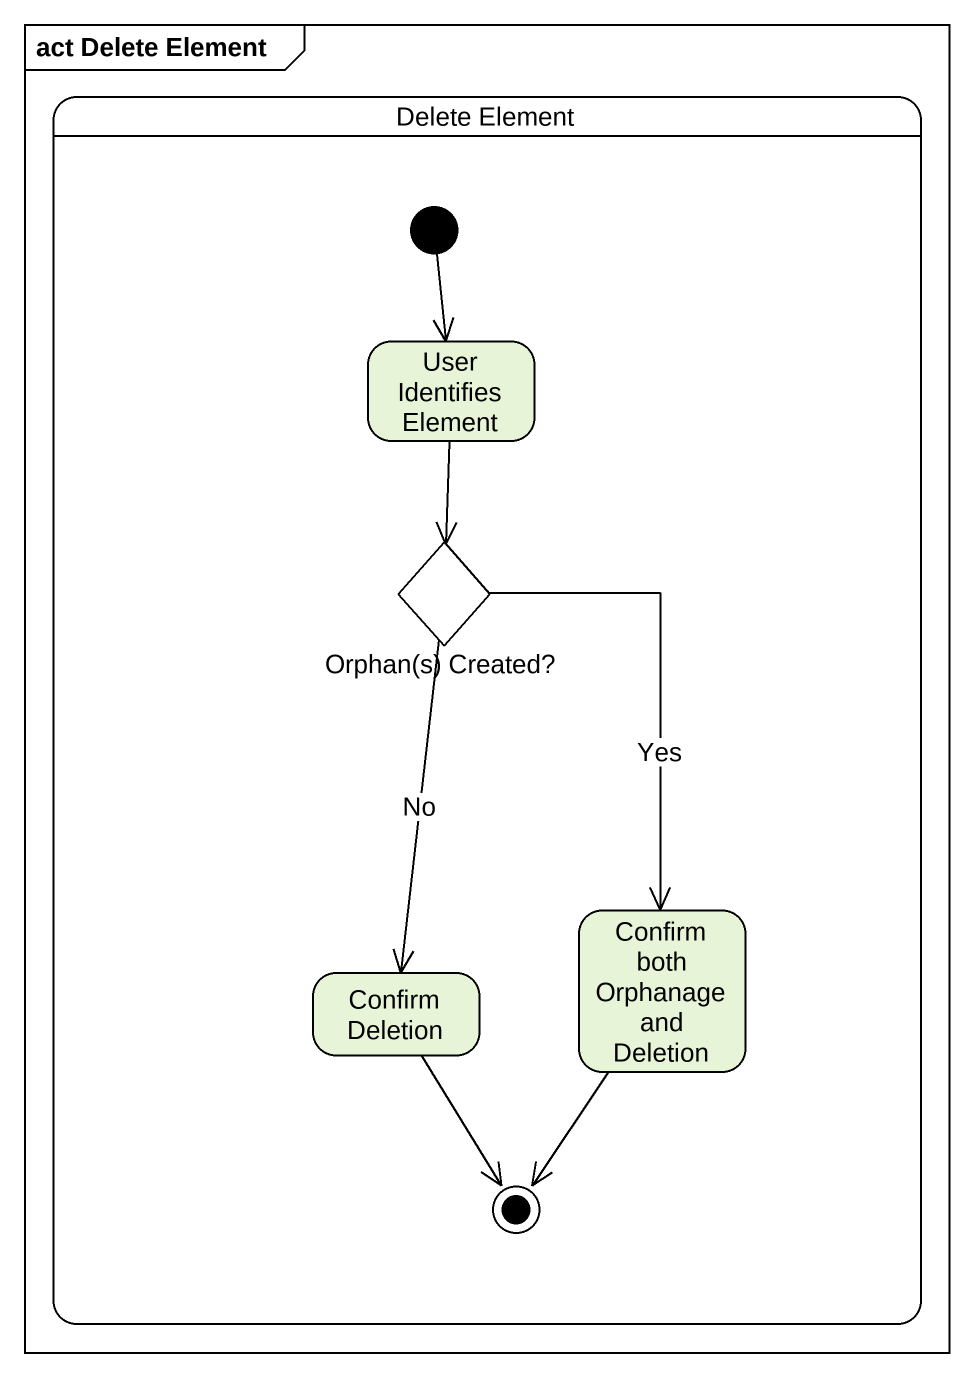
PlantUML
@startuml
mainframe act Delete Element
hide empty description
state "Delete Element" as Delete_Element {
  state "User Identifies Element" as User_Identifies_Element
  state "Orphan(s) Created?" as Orphan_s_Created <<choice>>
  state "Confirm Deletion" as Confirm_Deletion
  state "Confirm both Orphanage and Deletion" as Confirm_both_Orphanage_and
  [*] --> User_Identifies_Element
  Confirm_Deletion --> [*]
  Confirm_both_Orphanage_and --> [*]
}
User_Identifies_Element --> Orphan_s_Created
Orphan_s_Created --> Confirm_Deletion : No
Orphan_s_Created --> Confirm_both_Orphanage_and : Yes
@enduml
